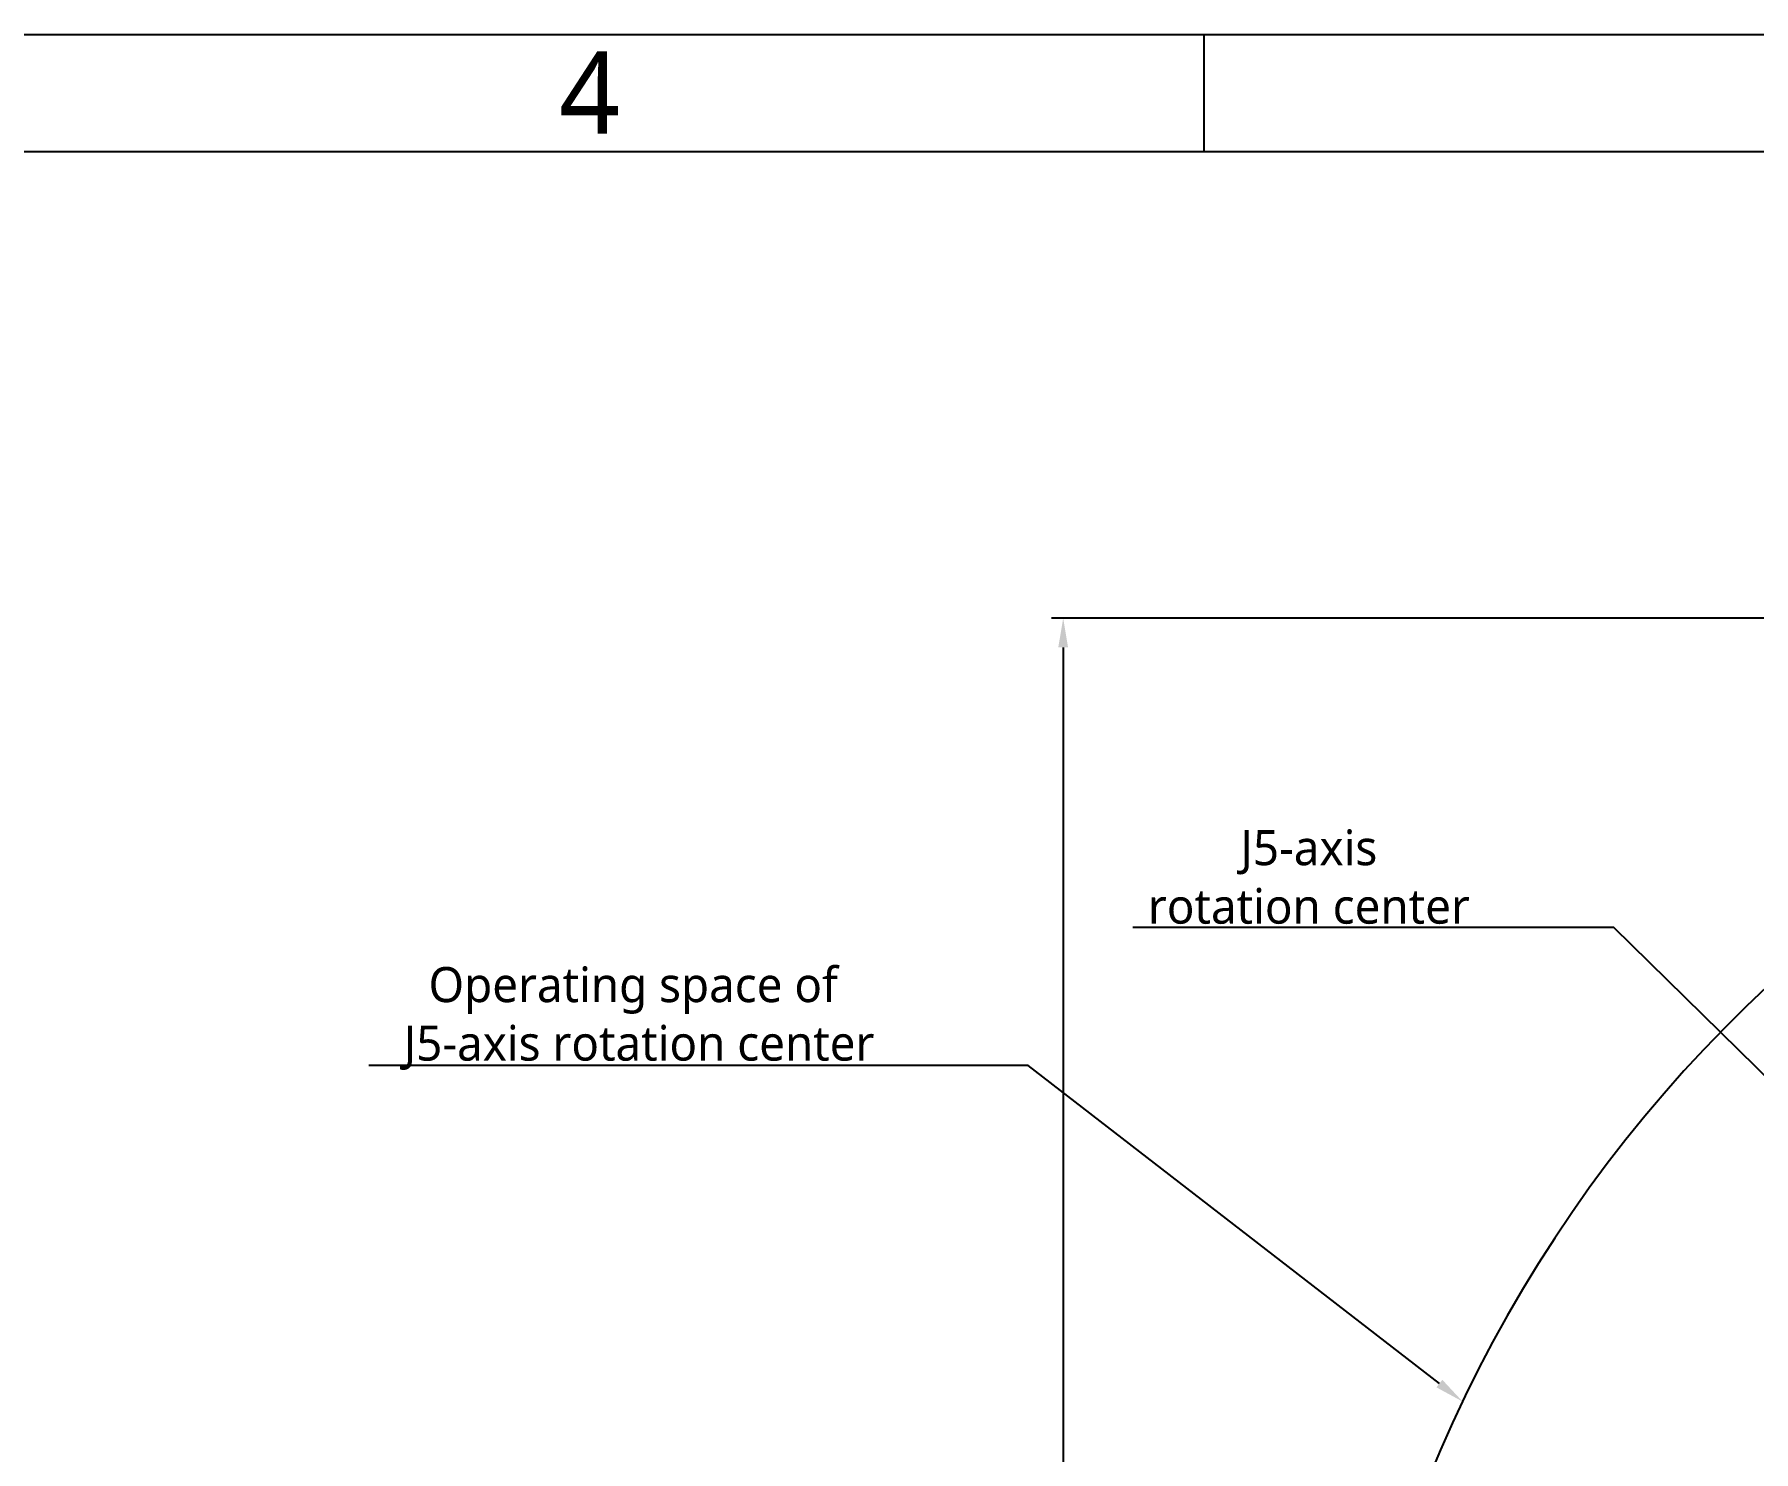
# Model space of a CAD drawing. Header units: millimetres. Extents: x 5828 to 6704, y 123 to 421.
# Drawn here: x 6443.7 to 6517.2, y 360 to 420.6 of the extents above; entities that cross this region are included whole.
import ezdxf
from ezdxf import colors
from ezdxf.entities.mleader import LeaderData, LeaderLine
from ezdxf.enums import TextEntityAlignment as Align
from ezdxf.math import Vec2, Vec3

# ---------------------------------------------------------------- set-up
doc = ezdxf.new("R2010")
doc.units = ezdxf.units.MM
for name, color, linetype in [('多重引线', 7, 'Continuous'), ('尺寸标注', 7, 'Continuous'), ('模板', 7, 'Continuous'), ('运动范围', 7, 'Continuous')]:
    doc.layers.add(name, color=color, linetype=linetype)
doc.styles.get("Standard").update_dxf_attribs({"font": 'msyh.ttc'})
doc.styles.add('微软雅黑', font='msyh.ttc', dxfattribs={"height": 1.5})
doc.dimstyles.new('尺寸标注_1_20比例', dxfattribs={"dimtxt": 1.5, "dimasz": 1.25, "dimexe": 0.5, "dimexo": 0.4, "dimgap": 0.5, "dimtad": 1, "dimdec": 1, "dimlfac": 20, "dimdsep": 46, "dimtxsty": '微软雅黑', "dimcen": 0.09, "dimadec": 0, "dimazin": 0, "dimtp": 0.01, "dimtm": 0.01, "dimtfac": 1, "dimtdec": 1, "dimtofl": 0, "dimtmove": 0, "dimatfit": 3, "dimfxl": 1, "dimtolj": 1, "dimarcsym": 0})

# ---------------------------------------------------------------- blocks, each defined once
blk = doc.blocks.new('图纸页')
at = {"layer": '模板', "color": 2}
blk.add_line((6493.656, 420.623), (6493.656, 415.623), dxfattribs=at)
for points in [[(6283.656, 123.623), (6283.656, 420.623), (6703.656, 420.623), (6703.656, 123.623)], [(6308.656, 128.623), (6308.656, 415.623), (6698.656, 415.623), (6698.656, 128.623)]]:
    blk.add_lwpolyline(points, close=True, dxfattribs=at)
at = {"layer": '模板', "color": 2, "style": '微软雅黑'}
blk.add_text('4', height=3.5, dxfattribs=at).set_placement((6467.406, 418.123), align=Align.MIDDLE_CENTER)
for tag, height, p in [('编号', 4, (6669.32, 150.508)), ('当前页', 1.667, (6668.109, 141.186)), ('总页数', 1.667, (6673.318, 141.186)), ('比例', 1.667, (6628.656, 133.623))]:
    blk.add_attdef(tag, text='', height=height, dxfattribs=at).set_placement(p, align=Align.MIDDLE)
blk = doc.blocks.new('*D1144')
at = {"layer": 'Defpoints', "color": 0}
for p in [(6557.796, 395.67), (6487.648, 286.241), (6537.997, 286.241)]:
    blk.add_point(p, dxfattribs=at)
at = {"layer": '尺寸标注', "color": 0, "lineweight": -2}
for p, q in [((6557.396, 395.67), (6487.148, 395.67)), ((6487.648, 394.42), (6487.648, 287.491)), ((6537.597, 286.241), (6487.148, 286.241))]:
    blk.add_line(p, q, dxfattribs=at)
at = {"layer": '尺寸标注', "color": 0}
for points in [[(6487.856, 394.42), (6487.439, 394.42), (6487.648, 395.67)], [(6487.439, 287.491), (6487.856, 287.491), (6487.648, 286.241)]]:
    blk.add_solid(points, dxfattribs=at)
at = {"layer": '尺寸标注', "color": 0, "insert": (6486.376, 340.956), "char_height": 1.5, "attachment_point": 5, "rotation": 90, "style": '微软雅黑'}
blk.add_mtext('\\A1;\\A1;{\\fAlibaba PuHuiTi 3.0 55 Regular|b0|i0|c134|p18;2188.6}', dxfattribs=at)

msp = doc.modelspace()

# ---------------------------------------------------------------- linework, layer by layer
at = {"layer": '运动范围'}
msp.add_arc((6557.7962, 336.8553), 58.815, 350, 225, dxfattribs=at)

# ---------------------------------------------------------------- block references
at = {"layer": '多重引线'}
msp.add_blockref('图纸页', (0, 0), dxfattribs=at)

# ---------------------------------------------------------------- dimensions: what is measured, and where the dimension line sits
at = {"layer": '尺寸标注'}
dim = msp.add_linear_dim(base=(6487.6476, 286.2413), p1=(6557.7962, 395.6702), p2=(6537.9972, 286.2413), angle=90, text='\\A1;{\\fAlibaba PuHuiTi 3.0 55 Regular|b0|i0|c134|p18;2188.6}', dimstyle='尺寸标注_1_20比例', dxfattribs=at)
dim.commit()
dim.dimension.update_dxf_attribs({"geometry": '*D1144', "text_midpoint": (6487.6476, 340.9558), "dimtype": 160})

# ---------------------------------------------------------------- leaders
at = {"layer": '多重引线'}
ml = msp.add_multileader_mtext('Standard', dxfattribs=at)
ml.set_content('{\\C256;J5-axis \\Protation center}')
ml.set_leader_properties()
ml.build(insert=Vec2(0, 0))
ml.multileader.update_dxf_attribs({"text_left_attachment_type": 5, "text_right_attachment_type": 5, "dogleg_length": 1, "arrow_head_size": 1.25})
ctx = ml.context
ctx.base_point, ctx.char_height, ctx.arrow_head_size, ctx.landing_gap_size, ctx.plane_origin = Vec3(6490.6648, 382.45), 1.5, 1.25, 0.5, Vec3(6519.6512, 370.3138)
ctx.left_attachment, ctx.right_attachment, ctx.text_align_type = 5, 5, 1
notes = []
notes.append((ctx, [(0, (1, 1, 0), (6511.19, 382.45), (-1, 0), 5.5556, [(0, [(6527.0483, 366.8553)], 0, [])])]))
ctx.mtext.insert, ctx.mtext.alignment, ctx.mtext.flow_direction = Vec3(6498.1496, 386.6107), 2, 5
ml = msp.add_multileader_mtext('Standard', dxfattribs=at)
ml.set_content('{\\C256;Operating space of\\P J5-axis rotation center}')
ml.set_leader_properties()
ml.build(insert=Vec2(0, 0))
ml.multileader.update_dxf_attribs({"text_left_attachment_type": 5, "text_right_attachment_type": 5, "dogleg_length": 1, "arrow_head_size": 1.25})
ctx = ml.context
ctx.base_point, ctx.char_height, ctx.arrow_head_size, ctx.landing_gap_size, ctx.plane_origin = Vec3(6457.9331, 376.5541), 1.5, 1.25, 0.5, Vec3(6495.6796, 366.4284)
ctx.left_attachment, ctx.right_attachment, ctx.text_align_type = 5, 5, 1
notes.append((ctx, [(0, (1, 1, 0), (6486.1549, 376.5541), (-1, 0), 5.5556, [(0, [(6504.7162, 362.1874)], 0, [])])]))
ctx.mtext.insert, ctx.mtext.alignment, ctx.mtext.flow_direction = Vec3(6469.2662, 380.7565), 2, 5
for ctx, leaders in notes:
    for number, flags, end, landing, length, lines in leaders:
        leader = LeaderData()
        leader.index, (leader.has_last_leader_line, leader.has_dogleg_vector, leader.attachment_direction) = number, flags
        leader.last_leader_point, leader.dogleg_vector, leader.dogleg_length = Vec3(end), Vec3(landing), length
        for number, points, colour, breaks in lines:
            line = LeaderLine()
            line.index, line.vertices, line.color, line.breaks = number, Vec3.list(points), colors.encode_raw_color(colour), breaks
            leader.lines.append(line)
        ctx.leaders.append(leader)

doc.saveas('drawing.dxf')
